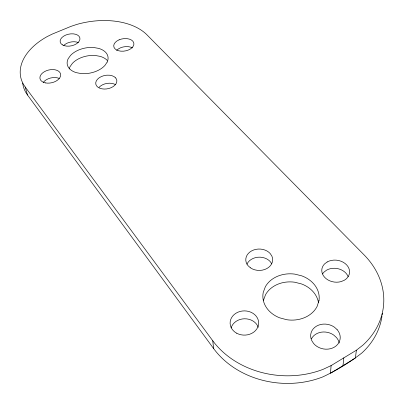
<?xml version="1.0" encoding="UTF-8"?>
<svg xmlns="http://www.w3.org/2000/svg" width="404" height="404" viewBox="0 0 404 404"><rect width="100%" height="100%" fill="white"/><g stroke="black" fill="none" stroke-linecap="round" stroke-linejoin="round"><path stroke-width="0.61" d="M356.368 350.228L331.113 365.59L330.462 373.291L355.409 358.035L356.368 350.228L362.883 345.157A85.103 69.493 5.4 0 0 364.08 254.879L147.031 34.911A62.373 38.425 -10.6 0 0 76.674 24.467L71.033 26.351L52.212 34.098L47.021 36.673A62.706 38.728 -11.2 0 0 25.215 87.027L27.497 94.99L213.59 348.511A84.365 70.21 4.6 0 0 322.574 376.993C336.471 370.498 349.768 362.459 361.843 352.995A84.103 69.205 5.8 0 0 381.952 316.352M343.006 365.62L343.814 357.868M263.433 300.359L265.529 294.723A27.876 23.028 5.1 0 1 294.698 282.214L301.566 283.956A27.876 23.028 5.1 0 1 318.458 302.5M331.113 365.59L323.129 369.322A85.37 70.513 4.3 0 1 212.777 340.789L25.215 87.027M271.685 263.777L270.352 261.726A13.302 10.666 0.3 0 0 257.737 257.242A13.302 10.666 0.3 0 0 246.97 264.13M212.777 340.789L213.59 348.511M382.315 313.297A84.103 69.205 5.8 0 1 382.118 315.135M322.624 273.882A13.807 10.964 8.2 0 1 324.119 272.013L326.629 270.13A13.807 10.964 8.2 0 1 348.142 276.644M311.439 338.815A14.69 12.403 11.7 0 1 333.664 335.022L336.365 337.446A14.69 12.403 11.7 0 1 339.229 343.006M231.118 327.922A14.105 12.064 0 0 1 244.395 318.776A14.105 12.064 0 0 1 258.272 327.245M27.497 94.99A62.15 38.804 -11.2 0 1 22.664 83.093M63.751 45.47A9.969 6.01 -11.3 0 1 78.376 42.572M99.091 87.325A10.585 6.817 -10.4 0 1 115.579 84.694M116.711 50.384A10.095 6.227 -9 0 1 118.372 48.97L120.493 47.824A10.095 6.227 -9 0 1 132.451 47.894M43.243 82.446A10.464 6.56 -12.9 0 1 59.262 78.457M69.22 68.912A20.538 12.792 -10.9 0 1 70.064 66.635L72.392 63.357A20.538 12.792 -10.9 0 1 95.415 55.515L100.152 56.368A20.538 12.792 -10.9 0 1 107.222 60.403M318.993 300.541L317.12 306.399A28.204 23.124 4.7 0 1 286.759 319.726L279.553 317.791A28.204 23.124 4.7 0 1 263.241 292.38L265.362 286.714A28.204 23.124 4.7 0 1 294.87 274.134L301.823 275.871A28.204 23.124 4.7 0 1 318.993 300.541M107.196 62.034L104.954 65.387A20.72 12.766 -10.9 0 1 81.179 73.573L76.29 72.649A20.72 12.766 -10.9 0 1 68.22 58.656L70.574 55.383A20.72 12.766 -10.9 0 1 93.814 47.531L98.586 48.369A20.72 12.766 -10.9 0 1 107.196 62.034M327.174 261.974L324.634 263.863A13.963 11.004 7.8 0 0 324.69 277.351A13.963 11.004 7.8 0 0 341.143 281.583L344.299 280.26A13.963 11.004 7.8 0 0 346.652 264.918A13.963 11.004 7.8 0 0 327.174 261.974M119.119 39.819L116.978 40.966A10.186 6.212 -9 0 0 114.893 48.702A10.186 6.212 -9 0 0 126.109 50.768L128.598 49.939A10.186 6.212 -9 0 0 132.749 41.077A10.186 6.212 -9 0 0 119.119 39.819M115.665 77.916L114.09 76.624A10.681 6.807 -10.3 0 0 101.48 76.497A10.681 6.807 -10.3 0 0 95.93 84.593L96.839 86.198A10.681 6.807 -10.3 0 0 111.115 87.703A10.681 6.807 -10.3 0 0 115.665 77.916M62.438 44.869L61.039 43.703A10.055 5.994 -11.3 0 1 65.786 35.057A10.055 5.994 -11.3 0 1 78.982 36.224L79.795 37.617A10.055 5.994 -11.3 0 1 74.306 44.94A10.055 5.994 -11.3 0 1 62.438 44.869M337.072 329.553L334.33 327.119A14.872 12.468 11.1 0 0 316.448 326.169A14.872 12.468 11.1 0 0 311.706 340.516L313.605 343.491A14.872 12.468 11.1 0 0 334.441 347.092A14.872 12.468 11.1 0 0 337.072 329.553M250.389 267.791L248.056 265.686A13.453 10.701 0.1 0 1 251.621 250.899A13.453 10.701 0.1 0 1 270.246 253.601L271.862 256.07A13.453 10.701 0.1 0 1 266.847 268.559A13.453 10.701 0.1 0 1 250.389 267.791M45.556 82.921A10.554 6.545 -12.8 0 0 60.681 74.599A10.554 6.545 -12.8 0 0 44.662 71.543A10.554 6.545 -12.8 0 0 45.556 82.921M236.673 333.209A14.276 12.12 -0.2 0 0 258.641 323.554A14.276 12.12 -0.2 0 0 237.83 312.241A14.276 12.12 -0.2 0 0 236.673 333.209"/></g></svg>
